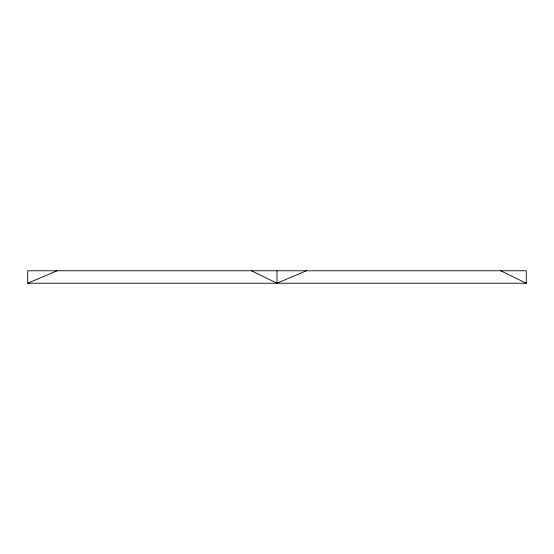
<?xml version="1.0" encoding="UTF-8"?>
<svg xmlns="http://www.w3.org/2000/svg" width="554" height="554" viewBox="0 0 554 554"><rect width="100%" height="100%" fill="white"/><g stroke="black" fill="none" stroke-linecap="round" stroke-linejoin="round"><path stroke-width="0.83" d="M27.7 283.233L526.3 283.233L526.3 270.767L27.7 270.767L27.7 283.233L57.104 270.767M251.447 270.767L277 283.233L306.404 270.767M500.747 270.767L526.3 283.233M277 270.767L277 283.233"/></g></svg>
